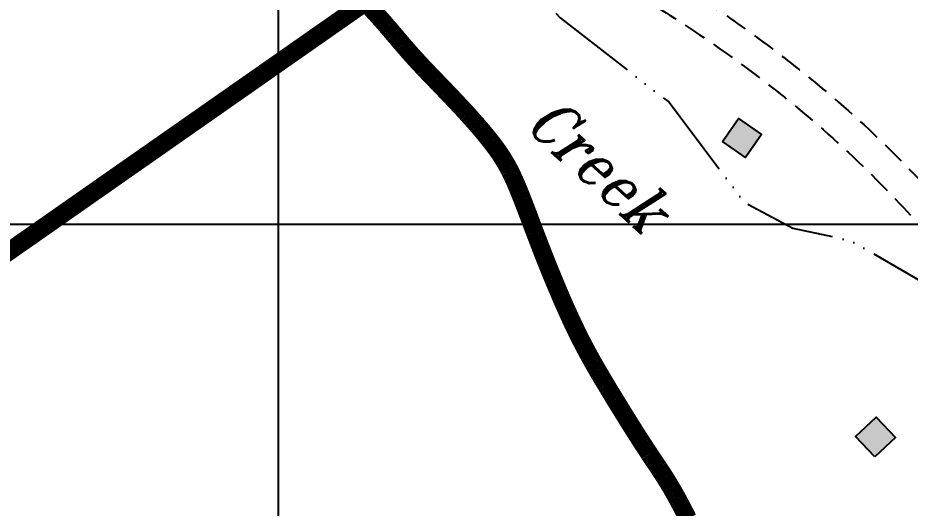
# Model space of a CAD drawing. Header units: inches. Extents: x 10131215 to 10153225, y 3476725 to 3491422.
# Drawn here: x 10143713 to 10144695, y 3479688 to 3480227 of the extents above; entities that cross this region are included whole.
import ezdxf

# ---------------------------------------------------------------- set-up
doc = ezdxf.new("R2010")
doc.units = ezdxf.units.IN
doc.header["$LTSCALE"] = 100
doc.header["$MEASUREMENT"] = 0
for name, pattern in [('DASHDOT', [1, 0.5, -0.25, 0, -0.25]), ('DASHED2', [0.375, 0.25, -0.125]), ('STREAM', [1.5, 1, -0.125, 0, -0.125, 0, -0.125, 0, -0.125])]:
    doc.linetypes.add(name, pattern=pattern)
for name, color, linetype in [('BOUNDARY-MINE LIMITS', 30, 'DASHDOT'), ('BUILDINGS', 7, 'CONTINUOUS'), ('GRID COORDINATES-VA SOUTH NAD27', 252, 'CONTINUOUS'), ('OUTCROP-UPPER MASON-IMBODEN', 7, 'CONTINUOUS'), ('ROADS', 34, 'DASHED2'), ('WATER-SURFACE', 140, 'STREAM')]:
    doc.layers.add(name, color=color, linetype=linetype)
doc.styles.add('ROMANT', font='ROMANT.SHX', dxfattribs={"width": 2063.613351, "height": 165.089068})

msp = doc.modelspace()

# ---------------------------------------------------------------- linework, layer by layer
at = {"layer": 'BOUNDARY-MINE LIMITS', "const_width": 20}
msp.add_lwpolyline([(10144095.58, 3480244.57), (10141499.19, 3478428.71), (10141179.41, 3478920.45), (10141023.61, 3479043.38), (10140753.02, 3479084.36), (10139113.09, 3481747.96), (10135309.11, 3481747.96), (10135309.11, 3484078.51)], dxfattribs=at)
at = {"layer": 'BUILDINGS'}
for points in [[(10144488.42, 3480091.3), (10144505.99, 3480116.79), (10144531.48, 3480099.22), (10144513.91, 3480073.73)], [(10144656.19, 3479744.45), (10144634.88, 3479766.9), (10144657.33, 3479788.21), (10144678.64, 3479765.76)]]:
    msp.add_lwpolyline(points, close=True, dxfattribs=at)
for points in [[(10144505.99, 3480116.79), (10144531.48, 3480099.22), (10144488.42, 3480091.3), (10144513.91, 3480073.73)], [(10144634.88, 3479766.9), (10144657.33, 3479788.21), (10144656.19, 3479744.45), (10144678.64, 3479765.76)]]:
    msp.add_solid(points, dxfattribs=at)
at = {"layer": 'GRID COORDINATES-VA SOUTH NAD27'}
for p, q in [((10144000, 3476730), (10144000, 3490730)), ((10150000, 3480000), (10131220, 3480000))]:
    msp.add_line(p, q, dxfattribs=at)
at = {"layer": 'OUTCROP-UPPER MASON-IMBODEN', "const_width": 20}
msp.add_lwpolyline([(10144100.26, 3480239.59, -0.001042), (10144102.28, 3480237.4, -0.001089), (10144104.21, 3480235.31, -0.000995), (10144106.21, 3480233.11, -0.001041), (10144108.12, 3480230.99, -0.000949), (10144110.11, 3480228.77, -0.000995), (10144112, 3480226.65, -0.000905), (10144114, 3480224.38, -0.000979), (10144115.85, 3480222.27, -0.000832), (10144117.98, 3480219.82, -0.00105), (10144119.66, 3480217.88, -0.000565), (10144121.94, 3480215.21, -0.000857), (10144123.44, 3480213.45, -0.000117), (10144125.53, 3480210.99, -0.000144), (10144127.23, 3480208.98, -0.000153), (10144129.15, 3480206.72, 0.000157), (10144131.07, 3480204.46, 0.000432), (10144132.53, 3480202.73, 0.000258), (10144134.99, 3480199.85, 0.000931), (10144136.56, 3480198, 0.000597), (10144139.03, 3480195.14, 0.001197), (10144140.83, 3480193.06, 0.000896), (10144143.24, 3480190.3, 0.001416), (10144145.26, 3480188.02, 0.001193), (10144147.66, 3480185.33, 0.00154), (10144149.99, 3480182.75, 0.001551), (10144152.32, 3480180.19, 0.001311), (10144154.89, 3480177.41, 0.001439), (10144157.25, 3480174.88, 0.000772), (10144160.24, 3480171.7, 0.001063), (10144162.43, 3480169.41, 0.000413), (10144165.82, 3480165.85, 0.000709), (10144167.81, 3480163.78, 0.000123), (10144171.13, 3480160.33, 0.000183), (10144173.36, 3480158.02, 0.000132), (10144176.19, 3480155.07, -0.000136), (10144179.03, 3480152.13, -0.000225), (10144181.3, 3480149.78, -0.000146), (10144184.79, 3480146.15, -0.000667), (10144187.01, 3480143.84, -0.00041), (10144190.6, 3480140.07, -0.000916), (10144193.11, 3480137.43, -0.000691), (10144196.42, 3480133.92, -0.00111), (10144199.02, 3480131.14, -0.000903), (10144202.21, 3480127.72, -0.001222), (10144204.86, 3480124.84, -0.001055), (10144207.91, 3480121.49, -0.001394), (10144210.53, 3480118.6, -0.00122), (10144213.5, 3480115.28, -0.001617), (10144216.04, 3480112.41, -0.001416), (10144218.91, 3480109.11, -0.001891), (10144221.35, 3480106.29, -0.001654), (10144224.11, 3480103.04, -0.002233), (10144226.42, 3480100.27, -0.001948), (10144229.04, 3480097.08, -0.00267), (10144231.21, 3480094.39, -0.002331), (10144233.67, 3480091.29, -0.003226), (10144235.71, 3480088.65, -0.002896), (10144237.94, 3480085.69, -0.003832), (10144239.82, 3480083.12, -0.003527), (10144241.82, 3480080.3, -0.004266), (10144243.57, 3480077.75, -0.00406), (10144245.37, 3480075.04, -0.004474), (10144247.01, 3480072.47, -0.004415), (10144248.63, 3480069.83, -0.004434), (10144250.19, 3480067.18, -0.004532), (10144251.67, 3480064.56, -0.004133), (10144253.18, 3480061.79, -0.00438), (10144254.55, 3480059.15, -0.00362), (10144256.04, 3480056.19, -0.003987), (10144257.34, 3480053.48, -0.002979), (10144258.83, 3480050.28, -0.003424), (10144260.09, 3480047.48, -0.002291), (10144261.62, 3480043.97, -0.002767), (10144262.86, 3480041.05, -0.001623), (10144264.47, 3480037.15, -0.002077), (10144265.7, 3480034.1, -0.001051), (10144267.43, 3480029.75, -0.001473), (10144268.65, 3480026.64, -0.000607), (10144270.54, 3480021.74, -0.000973), (10144271.71, 3480018.69, -0.00024), (10144273.78, 3480013.26, -0.000433), (10144274.92, 3480010.26, -0.000102), (10144276.6, 3480005.81, 0.000111), (10144278.27, 3480001.37, 0.000081), (10144279.9, 3479997.08, 0.000069), (10144281.8, 3479992.04, 0.000604), (10144283.15, 3479988.51, 0.000343), (10144285.53, 3479982.29, 0.000799), (10144287.21, 3479977.91, 0.000604), (10144289.45, 3479972.13, 0.000899), (10144291.32, 3479967.36, 0.000744), (10144293.6, 3479961.6, 0.000892), (10144295.64, 3479956.49, 0.000799), (10144297.93, 3479950.8, 0.000954), (10144300.05, 3479945.61, 0.000861), (10144302.41, 3479939.85, 0.001059), (10144304.57, 3479934.67, 0.000947), (10144307.01, 3479928.87, 0.001197), (10144309.19, 3479923.75, 0.001061), (10144311.67, 3479917.98, 0.001377), (10144313.86, 3479912.97, 0.00121), (10144316.38, 3479907.29, 0.001614), (10144318.58, 3479902.4, 0.001433), (10144321.08, 3479896.92, 0.001904), (10144323.34, 3479892.07, 0.001813), (10144325.75, 3479886.99, 0.002082), (10144328.01, 3479882.32, 0.002048), (10144330.34, 3479877.59, 0.001969), (10144332.66, 3479873, 0.002077), (10144334.89, 3479868.66, 0.001832), (10144337.24, 3479864.18, 0.002014), (10144339.41, 3479860.11, 0.001657), (10144341.8, 3479855.71, 0.001883), (10144343.94, 3479851.85, 0.00142), (10144346.4, 3479847.47, 0.001685), (10144348.49, 3479843.79, 0.001131), (10144351.06, 3479839.35, 0.001426), (10144353.11, 3479835.83, 0.000807), (10144355.8, 3479831.28, 0.001086), (10144357.81, 3479827.9, 0.000504), (10144360.52, 3479823.36, 0.000658), (10144362.61, 3479819.89, 0.000365), (10144365.4, 3479815.3, 0.000473), (10144367.55, 3479811.76, 0.000393), (10144370.15, 3479807.5, 0.000426), (10144372.55, 3479803.56, 0.000415), (10144375.06, 3479799.48, 0.000416), (10144377.58, 3479795.41, 0.000431), (10144380.03, 3479791.44, 0.00042), (10144382.55, 3479787.38, 0.000464), (10144384.92, 3479783.59, 0.000441), (10144387.42, 3479779.6, 0.00052), (10144389.67, 3479776.02, 0.00048), (10144392.12, 3479772.15, 0.000608), (10144394.26, 3479768.77, 0.000564), (10144396.58, 3479765.14, 0.000725), (10144398.72, 3479761.81, 0.000762), (10144400.76, 3479758.66, 0.000747), (10144402.79, 3479755.53, 0.000849), (10144404.59, 3479752.78, 0.00054), (10144406.66, 3479749.65, 0.000768), (10144408.11, 3479747.45, 0.000285), (10144410.22, 3479744.29, 0.000522), (10144411.37, 3479742.57, 0.000079), (10144412.88, 3479740.31, -0.000071), (10144414.39, 3479738.05, -0.000051), (10144415.7, 3479736.09, -0.000044), (10144417.23, 3479733.8, -0.000816), (10144418.19, 3479732.38, -0.000444), (10144419.93, 3479729.74, -0.001249), (10144421.02, 3479728.09, -0.000896), (10144422.53, 3479725.77, -0.001592), (10144423.71, 3479723.94, -0.001366), (10144425.08, 3479721.8, -0.001664), (10144426.29, 3479719.87, -0.001533), (10144427.6, 3479717.76, -0.001466), (10144428.86, 3479715.69, -0.001487), (10144430.1, 3479713.64, -0.001376), (10144431.36, 3479711.51, -0.001421), (10144432.58, 3479709.45, -0.001326), (10144433.83, 3479707.29, -0.001365), (10144435.03, 3479705.19, -0.001285), (10144436.26, 3479703.02, -0.001318), (10144437.45, 3479700.89, -0.001251), (10144438.67, 3479698.69, -0.001279), (10144439.84, 3479696.54, -0.001225), (10144441.04, 3479694.32, -0.001261), (10144442.19, 3479692.15, -0.001193), (10144443.39, 3479689.87, -0.001278), (10144444.5, 3479687.74, -0.001089), (10144445.69, 3479685.43, -0.001195), (10144446.77, 3479683.32, -0.0009), (10144447.96, 3479680.94, -0.001048), (10144448.98, 3479678.9, -0.000744), (10144450.17, 3479676.5, -0.000899)], format="xyb", dxfattribs=at)
at = {"layer": 'ROADS', "flags": 128}
for points in [[(10141974.62, 3481726.89, 0.130473), (10142092.89, 3481625.59, -0.007698), (10142187.39, 3481578.26, 0.010031), (10142284.85, 3481530.02, 0.000051), (10142473.69, 3481432.38, -0.064818), (10142620.91, 3481330.23, -0.033793), (10142712.11, 3481235.67, -0.01897), (10142764.18, 3481168.85, 0.092501), (10142848.6, 3481088.2, 0.022046), (10142959.42, 3481022.67, 0.048303), (10143076.43, 3480974.12, -0.009667), (10143192.5, 3480936.15, -0.164522), (10143270.48, 3480875.42, -0.017354), (10143299.51, 3480827.92, 0.057368), (10143375.85, 3480722.89, 0.098119), (10143473.55, 3480651.3, 0.082315), (10143550.64, 3480629.76, -0.003119), (10143663.54, 3480616.8, -0.080194), (10143847.26, 3480563.84, -0.037561), (10143964.8, 3480497.18, 0.03034), (10144134.71, 3480397.55, -0.014679), (10144332.77, 3480289.61, -0.007942), (10144421.66, 3480235.81, -0.030655), (10144565.08, 3480133.12, -0.024838), (10144653.33, 3480053.77, -0.031766), (10144781.69, 3479908.99, -0.022402), (10144825.04, 3479847.91, 4.911682)], [(10144006.18, 3480510.61, 0.026104), (10144150.06, 3480427.88, -0.014679), (10144349.87, 3480318.98, -0.007942), (10144439.67, 3480264.62, -0.030655), (10144586.48, 3480159.5, -0.024838), (10144677.24, 3480077.9, -0.031766), (10144808.46, 3479929.89, -0.022402), (10144853.58, 3479866.33, -0.022402)]]:
    msp.add_lwpolyline(points, format="xyb", dxfattribs=at)
at = {"layer": 'WATER-SURFACE', "flags": 128}
msp.add_lwpolyline([(10137411.75, 3483426.79), (10137474.45, 3482981.9), (10137579.15, 3482649.66), (10137590.85, 3482433.45), (10137587.46, 3482378.53), (10137599.96, 3482337.66), (10137604.64, 3482332.36), (10137617.45, 3482296.49), (10137617.14, 3482291.5), (10137639.31, 3482245.02), (10137643.99, 3482239.72), (10137722.64, 3482134.61), (10137983.08, 3481973.11), (10138087.28, 3481876.44), (10138160.26, 3481841.85), (10138249.13, 3481821.3), (10138395.33, 3481837.28), (10138493.81, 3481891.3), (10138555.21, 3481912.55), (10138623.14, 3481958.44), (10138695.45, 3481994.05), (10138870.29, 3482068.39), (10138926.09, 3482079.96), (10138975.97, 3482076.86), (10139063.92, 3482041.33), (10139219.23, 3481961.54), (10139356.75, 3481917.92), (10139376.09, 3481906.7), (10139418.21, 3481858.98), (10139426.95, 3481838.4), (10139459.72, 3481801.28), (10139541.75, 3481751.09), (10139620.33, 3481726.17), (10139710.12, 3481720.6), (10139779.03, 3481701.28), (10139838.89, 3481697.57), (10139957.38, 3481670.17), (10140057.15, 3481663.98), (10140147.87, 3481673.38), (10140255.71, 3481716.8), (10140382.27, 3481739.01), (10140506.98, 3481731.27), (10140665.37, 3481701.4), (10140904.51, 3481681.54), (10141031.99, 3481718.73), (10141117.72, 3481728.44), (10141416.98, 3481790.05), (10141568.17, 3481805.72), (10141702.86, 3481797.36), (10141845.67, 3481758.43), (10141927.08, 3481698.25), (10142014.41, 3481652.74), (10142039.51, 3481635.04), (10142100.5, 3481587.27), (10142173.78, 3481557.66), (10142342.51, 3481451.98), (10142440.12, 3481410.84), (10142516.54, 3481350.98), (10142634.77, 3481238.41), (10142726.15, 3481177.61), (10142805.4, 3481082.5), (10142886.5, 3481017.33), (10142974.13, 3480976.81), (10143067.37, 3480945.97), (10143130.36, 3480912), (10143244.53, 3480814.71), (10143315.03, 3480740.18), (10143444.47, 3480646.96), (10143507.77, 3480617.98), (10143607.34, 3480600.61), (10143931.21, 3480501.5), (10143941.19, 3480500.88), (10144061.57, 3480423.25), (10144127.7, 3480359.02), (10144225.31, 3480317.88), (10144309.85, 3480227.45), (10144429.3, 3480134.85), (10144512.61, 3480024.45), (10144565.93, 3479996.08), (10144630.16, 3479982.08), (10144707.5, 3479937.19), (10144750.23, 3479899.46), (10144815.75, 3479825.24), (10144865.98, 3479746.96), (10144891.28, 3479670.22), (10144907.93, 3479453.72), (10145022.75, 3479286.24), (10145032.42, 3479280.63), (10145115.05, 3479240.43), (10145152.79, 3479203.01), (10145200.82, 3479169.96), (10145280.68, 3479084.83), (10145298.47, 3479048.65), (10145331.22, 3479011.54), (10145407.02, 3478941.7), (10145450.37, 3478913.95), (10145478.44, 3478882.14), (10145541.17, 3478763), (10145557.72, 3478706.85), (10145525.46, 3478428.24), (10145537.33, 3478377.39), (10145559.8, 3478335.91), (10145690.81, 3478187.48), (10145742.59, 3478134.16), (10145757.25, 3478128.24), (10146071.31, 3477863.22), (10146105.3, 3477846.07), (10146200.74, 3477770), (10146242.23, 3477712.31), (10146281.25, 3477614.68), (10146313.69, 3477572.58), (10146394.78, 3477507.42), (10146491.76, 3477456.3), (10146645.15, 3477426.75), (10146695.34, 3477428.64), (10147021.36, 3477518.66), (10147088.37, 3477549.58), (10147159.44, 3477565.21), (10147267.59, 3477613.62), (10147474.88, 3477645.86), (10147614.23, 3477632.21), (10147639.48, 3477635.65), (10147676.25, 3477663.44), (10147683.1, 3477693.08), (10147699.3, 3477712.12), (10147764.14, 3477708.09), (10147808.72, 3477700.32), (10147940.62, 3477647.04), (10147988.33, 3477609), (10148063.19, 3477524.18), (10148091.88, 3477502.36), (10148363.47, 3477360.24), (10148429.9, 3477301), (10148458.28, 3477274.19), (10148484.5, 3477212.43), (10148490.46, 3477146.92), (10148539.45, 3477048.68), (10148567.86, 3476941.69), (10148570.38, 3476901.45), (10148578, 3476867.3)], dxfattribs=at)

# ---------------------------------------------------------------- texts
at = {"layer": 'WATER-SURFACE', "style": 'ROMANT', "oblique": 15, "width": 0.858092}
msp.add_text('Creek', height=50.001, rotation=317.6977, dxfattribs=at).set_placement((10144269.18, 3480108.52))

doc.saveas('drawing.dxf')
